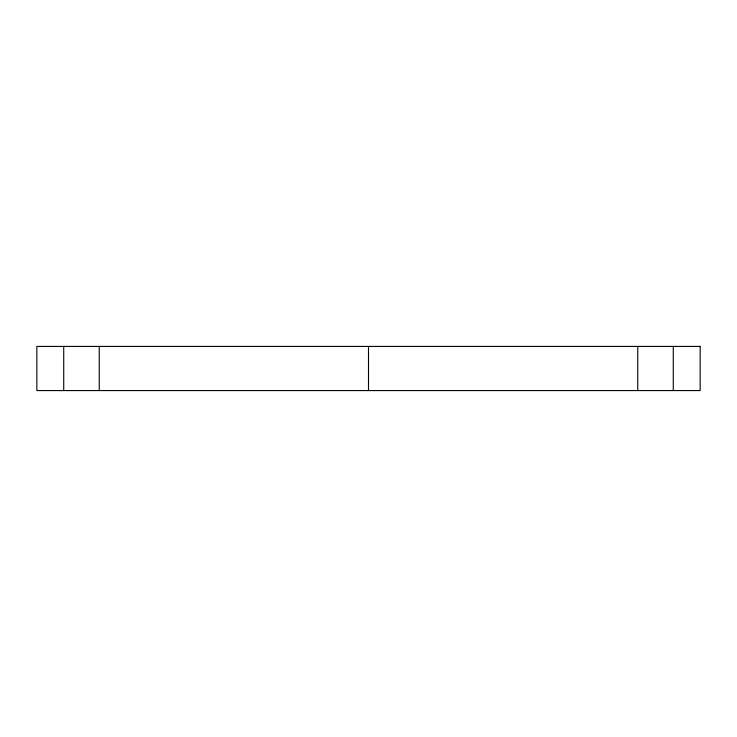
<?xml version="1.0" encoding="UTF-8"?>
<svg xmlns="http://www.w3.org/2000/svg" width="737" height="737" viewBox="0 0 737 737"><rect width="100%" height="100%" fill="white"/><g stroke="black" fill="none" stroke-linecap="round" stroke-linejoin="round"><path stroke-width="1.11" d="M673.277 346.427L673.277 390.573M637.754 346.427L637.754 390.573M368.5 346.427L368.5 390.573M99.246 346.427L99.246 390.573M63.723 346.427L63.723 390.573M700.15 346.427L36.85 346.427L36.85 390.573L700.15 390.573L700.15 346.427"/></g></svg>
